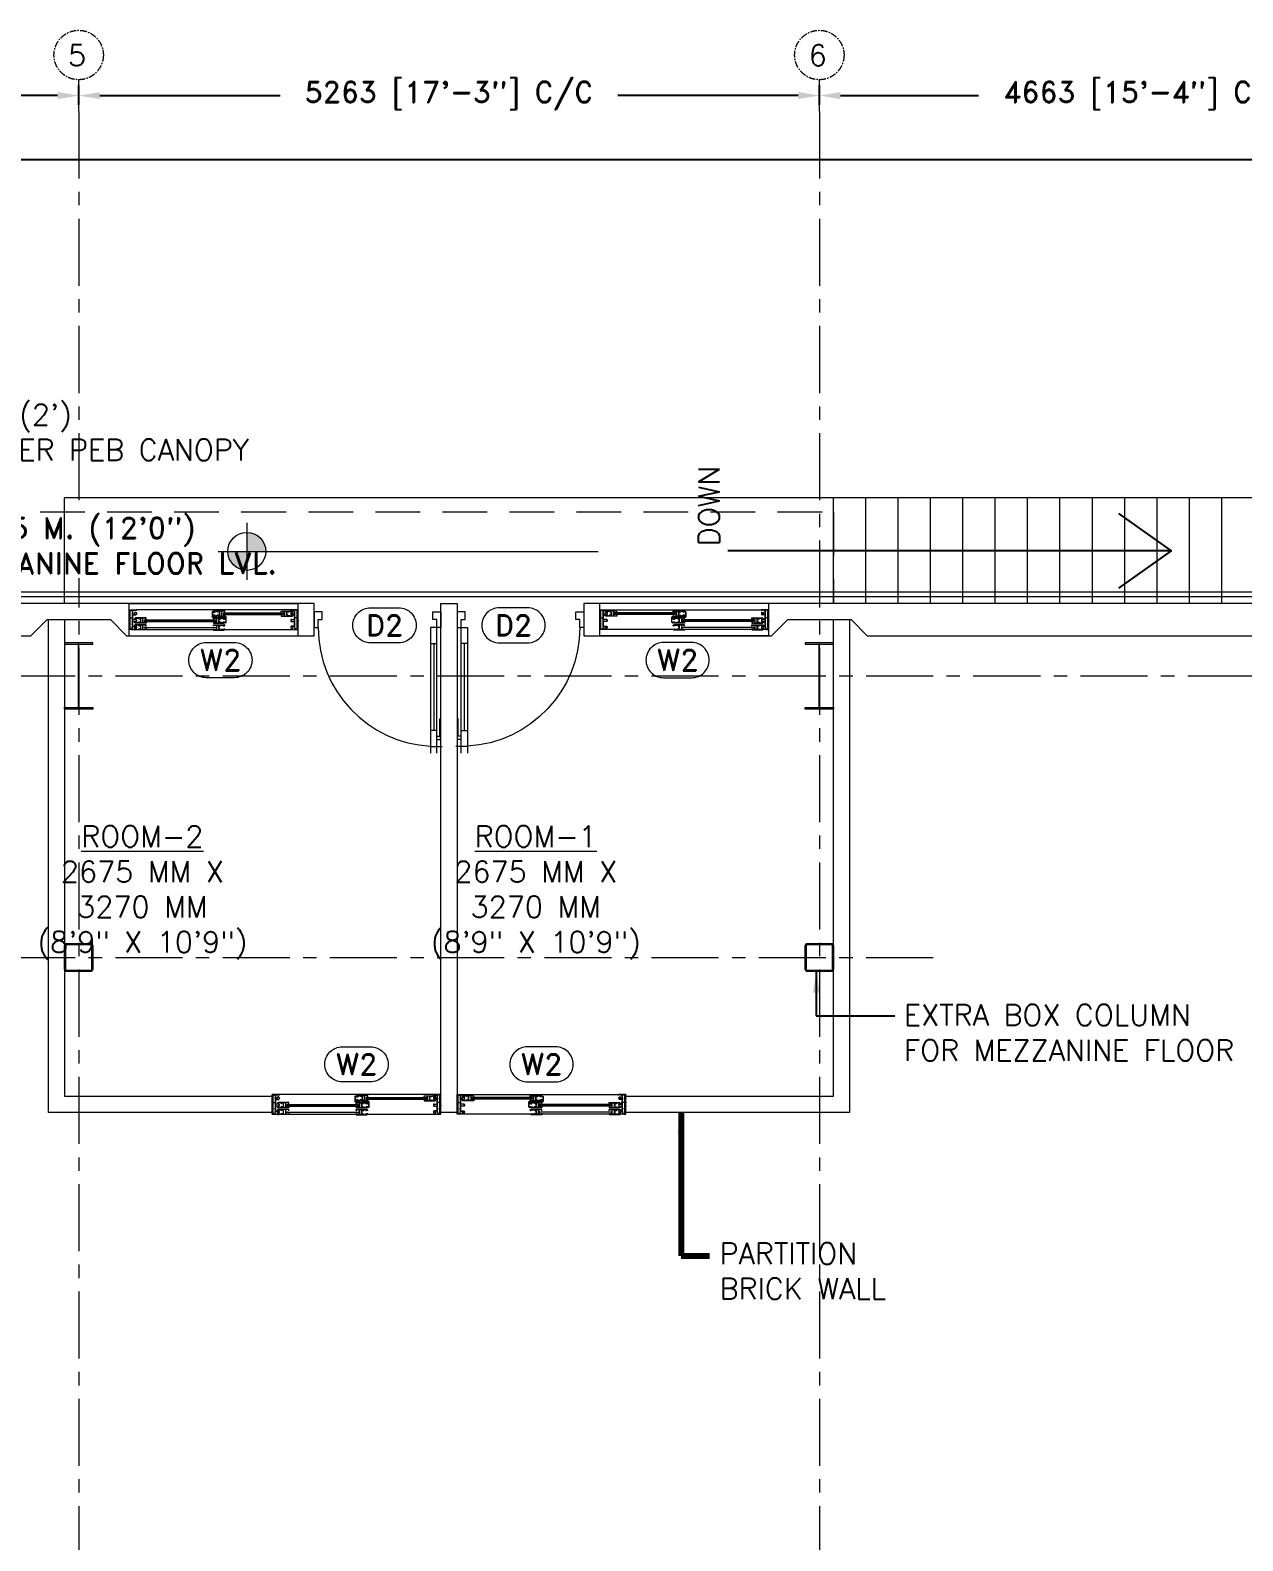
# Model space of a CAD drawing. Header units: millimetres. Extents: x 5227 to 261376, y 53707 to 123566.
# Drawn here: x 115781 to 124398, y 106031 to 116760 of the extents above; entities that cross this region are included whole.
import ezdxf

# ---------------------------------------------------------------- set-up
doc = ezdxf.new("R2010")
doc.units = ezdxf.units.MM
doc.set_wipeout_variables(frame=1)
doc.header["$PDMODE"] = 35
doc.header["$PDSIZE"] = -10
doc.linetypes.add('CENTERX2', pattern=[101.6, 63.5, -12.7, 12.7, -12.7])
doc.linetypes.add('HIDDEN', pattern=[9.525, 6.35, -3.175])
doc.layers.get('0').update_dxf_attribs({"lineweight": 0})
doc.layers.get('Defpoints').update_dxf_attribs({"lineweight": 0})
for name, color, linetype, lineweight in [('NETMANH', 44, 'Continuous', 0), ('PV_ALUMINIUM', 7, 'Continuous', 0), ('PV_DIMENTION_MAIN_ROMAND', 7, 'Continuous', 0), ('PV_DIMENTION_SECOND_ROMANS', 7, 'Continuous', 0), ('PV_EXTRA_LINE', 252, 'Continuous', 0), ('PV_GLASS', 4, 'Continuous', 0), ('PV_GRID MARKING', 252, 'Continuous', 0), ('PV_MARKING_ARROW', 7, 'Continuous', 0), ('PV_MASONRY', 10, 'Continuous', 0), ('PV_STEEL LINE', 7, 'Continuous', 0), ('PV_STEEL_BOX&PIPE_SECTION', 6, 'Continuous', 0), ('PV_STEEL_I SECTION', 5, 'Continuous', 0), ('PV_TEXT_ROMAND', 1, 'Continuous', 0), ('PV_TEXT_ROMANS', 7, 'Continuous', 0)]:
    doc.layers.add(name, color=color, linetype=linetype, lineweight=lineweight)
doc.layers.add('PV_GRID_LINE', color=252, linetype='CENTERX2', lineweight=0, transparency=0.5)
doc.layers.add('PV_HATCH', color=252, linetype='Continuous', lineweight=0, transparency=0.5)
doc.styles.add('PV_ROMAND', font='romand.shx')
doc.styles.add('PV_ROMANS', font='romans.shx')
doc.dimstyles.new('PV_1-75_MM', dxfattribs={"dimscale": 75, "dimtxt": 2, "dimasz": 2, "dimexe": 1, "dimexo": 0.625, "dimtad": 0, "dimdec": 0, "dimdsep": 46, "dimtxsty": 'PV_ROMAND', "dimcen": 2.5, "dimadec": 0, "dimazin": 0, "dimtfac": 1, "dimtdec": 0, "dimtmove": 1, "dimatfit": 2, "dimfxl": 1, "dimfxlon": 1, "dimarcsym": 0})
doc.dimstyles.new('PV_1-75_MM_FOOT', dxfattribs={"dimscale": 75, "dimtxt": 2, "dimasz": 2, "dimexe": 1, "dimexo": 0.625, "dimtad": 0, "dimdec": 0, "dimdsep": 46, "dimtxsty": 'PV_ROMAND', "dimcen": 2.5, "dimadec": 0, "dimazin": 0, "dimtfac": 1, "dimtdec": 0, "dimtmove": 1, "dimatfit": 2, "dimfxl": 1, "dimfxlon": 1, "dimarcsym": 0})

# ---------------------------------------------------------------- blocks, each defined once
blk = doc.blocks.new('*U567')
at = {"color": 7}
blk.add_circle((0, 234), 234, dxfattribs=at)
at = {"layer": 'PV_EXTRA_LINE', "linetype": 'CENTERX2', "ltscale": 10}
blk.add_line((0, -300), (0, -34227), dxfattribs=at)
at = {"layer": 'PV_GRID MARKING', "color": 7, "const_width": 10}
blk.add_lwpolyline([(0, 0), (0, -300)], dxfattribs=at)
at = {"layer": 'PV_TEXT_ROMANS', "color": 7, "style": 'PV_ROMANS'}
blk.add_attdef('1', (-101, 132), '', height=200, dxfattribs=at)
blk = doc.blocks.new('*U568')
at = {"color": 7}
blk.add_circle((0, 234), 234, dxfattribs=at)
at = {"layer": 'PV_EXTRA_LINE', "linetype": 'CENTERX2', "ltscale": 10}
blk.add_line((0, -300), (0, -34227), dxfattribs=at)
at = {"layer": 'PV_GRID MARKING', "color": 7, "const_width": 10}
blk.add_lwpolyline([(0, 0), (0, -300)], dxfattribs=at)
at = {"layer": 'PV_TEXT_ROMANS', "color": 7, "style": 'PV_ROMANS'}
blk.add_attdef('1', (-101, 132), '', height=200, dxfattribs=at)
blk = doc.blocks.new('*U328')
at = {"layer": 'PV_EXTRA_LINE', "linetype": 'CENTERX2', "ltscale": 10}
blk.add_line((0, -300), (0, -46971), dxfattribs=at)
at = {"layer": 'PV_TEXT_ROMANS', "color": 7, "style": 'PV_ROMANS'}
blk.add_attdef('1', (-80, 132), '', height=200, dxfattribs=at)
blk = doc.blocks.new('*D335')
at = {"layer": 'Defpoints', "color": 0, "transparency": 16777216}
for p in [(116126, 116296), (110262, 116184), (116126, 116184)]:
    blk.add_point(p, dxfattribs=at)
at = {"layer": 'PV_DIMENTION_SECOND_ROMANS', "color": 0, "lineweight": -2, "transparency": 16777216}
for p, q in [((110262, 116231), (110262, 116371)), ((116126, 116231), (116126, 116371)), ((110412, 116296), (111994, 116296)), ((115976, 116296), (114394, 116296))]:
    blk.add_line(p, q, dxfattribs=at)
at = {"layer": 'PV_DIMENTION_SECOND_ROMANS', "color": 0, "transparency": 16777216}
for points in [[(110412, 116321), (110412, 116271), (110262, 116296)], [(115976, 116271), (115976, 116321), (116126, 116296)]]:
    blk.add_solid(points, dxfattribs=at)
at = {"layer": 'PV_DIMENTION_SECOND_ROMANS', "color": 0, "transparency": 16777216, "insert": (113194, 116296), "char_height": 150, "attachment_point": 5, "style": 'PV_ROMAND'}
blk.add_mtext('5863 [19\'-3"] C/C', dxfattribs=at)
blk = doc.blocks.new('*D336')
at = {"layer": 'Defpoints', "color": 0, "transparency": 16777216}
for p in [(121389, 116296), (116126, 116184), (121389, 116184)]:
    blk.add_point(p, dxfattribs=at)
at = {"layer": 'PV_DIMENTION_SECOND_ROMANS', "color": 0, "lineweight": -2, "transparency": 16777216}
for p, q in [((116126, 116231), (116126, 116371)), ((121389, 116231), (121389, 116371)), ((116276, 116296), (117557, 116296)), ((121239, 116296), (119958, 116296))]:
    blk.add_line(p, q, dxfattribs=at)
at = {"layer": 'PV_DIMENTION_SECOND_ROMANS', "color": 0, "transparency": 16777216}
for points in [[(116276, 116321), (116276, 116271), (116126, 116296)], [(121239, 116271), (121239, 116321), (121389, 116296)]]:
    blk.add_solid(points, dxfattribs=at)
at = {"layer": 'PV_DIMENTION_SECOND_ROMANS', "color": 0, "transparency": 16777216, "insert": (118757, 116296), "char_height": 150, "attachment_point": 5, "style": 'PV_ROMAND'}
blk.add_mtext('5263 [17\'-3"] C/C', dxfattribs=at)
blk = doc.blocks.new('*D337')
at = {"layer": 'Defpoints', "color": 0, "transparency": 16777216}
for p in [(126052, 116296), (121389, 116184), (126052, 114902)]:
    blk.add_point(p, dxfattribs=at)
at = {"layer": 'PV_DIMENTION_SECOND_ROMANS', "color": 0, "lineweight": -2, "transparency": 16777216}
for p, q in [((121389, 116231), (121389, 116371)), ((126052, 116221), (126052, 116371)), ((121539, 116296), (122520, 116296)), ((125902, 116296), (124921, 116296))]:
    blk.add_line(p, q, dxfattribs=at)
at = {"layer": 'PV_DIMENTION_SECOND_ROMANS', "color": 0, "transparency": 16777216}
for points in [[(121539, 116321), (121539, 116271), (121389, 116296)], [(125902, 116271), (125902, 116321), (126052, 116296)]]:
    blk.add_solid(points, dxfattribs=at)
at = {"layer": 'PV_DIMENTION_SECOND_ROMANS', "color": 0, "transparency": 16777216, "insert": (123721, 116296), "char_height": 150, "attachment_point": 5, "style": 'PV_ROMAND'}
blk.add_mtext('4663 [15\'-4"] C/C', dxfattribs=at)
blk = doc.blocks.new('*D338')
at = {"layer": 'Defpoints', "color": 0, "transparency": 16777216}
for p in [(126412, 115840), (94112, 112689), (126412, 112689)]:
    blk.add_point(p, dxfattribs=at)
at = {"layer": 'PV_DIMENTION_SECOND_ROMANS', "color": 0, "lineweight": -2, "transparency": 16777216}
for p, q in [((94112, 115765), (94112, 115915)), ((126412, 115765), (126412, 115915)), ((94262, 115840), (108073, 115840)), ((126262, 115840), (112452, 115840))]:
    blk.add_line(p, q, dxfattribs=at)
at = {"layer": 'PV_DIMENTION_SECOND_ROMANS', "color": 0, "transparency": 16777216}
for points in [[(94262, 115865), (94262, 115815), (94112, 115840)], [(126262, 115815), (126262, 115865), (126412, 115840)]]:
    blk.add_solid(points, dxfattribs=at)
at = {"layer": 'PV_DIMENTION_SECOND_ROMANS', "color": 0, "transparency": 16777216, "insert": (110262, 115840), "char_height": 150, "attachment_point": 5, "style": 'PV_ROMAND'}
blk.add_mtext("32300 [106'] OUT TO OUT BUILDING", dxfattribs=at)
blk = doc.blocks.new('*U569')
at = {"layer": 'PV_EXTRA_LINE', "linetype": 'CENTERX2', "ltscale": 10}
blk.add_line((0, -300), (0, -40609), dxfattribs=at)
at = {"layer": 'PV_TEXT_ROMANS', "color": 7, "style": 'PV_ROMANS'}
blk.add_attdef('1', (-80, 132), '', height=200, dxfattribs=at)
blk = doc.blocks.new('*U762')
at = {"layer": 'PV_HATCH'}
h = blk.add_hatch(color=252, dxfattribs=at)
h.dxf.hatch_style = 1
h.paths.add_polyline_path([(0, -150), (0, 0), (-150, 0, 0.414214)])
h.paths.add_polyline_path([(0, 150), (0, 0), (150, 0, 0.414214)])
at = {"layer": 'PV_TEXT_ROMAND', "color": 250}
for p, q in [((0, 225), (0, -225)), ((-225, 0), (225, 0)), ((-150, 0), (300, 0)), ((-75, 0), (375, 0)), ((0, 0), (450, 0)), ((75, 0), (525, 0)), ((150, 0), (600, 0)), ((225, 0), (675, 0)), ((300, 0), (750, 0)), ((375, 0), (825, 0)), ((450, 0), (900, 0)), ((525, 0), (975, 0)), ((600, 0), (1050, 0)), ((675, 0), (1125, 0)), ((750, 0), (1200, 0)), ((825, 0), (1275, 0)), ((900, 0), (1350, 0)), ((975, 0), (1425, 0)), ((1050, 0), (1500, 0)), ((1125, 0), (1575, 0)), ((1200, 0), (1650, 0)), ((1275, 0), (1725, 0)), ((1350, 0), (1800, 0)), ((1425, 0), (1875, 0)), ((1500, 0), (1950, 0)), ((1575, 0), (2025, 0)), ((1650, 0), (2100, 0)), ((1725, 0), (2175, 0)), ((1800, 0), (2250, 0)), ((1875, 0), (2325, 0)), ((1950, 0), (2400, 0)), ((2025, 0), (2475, 0)), ((2100, 0), (2550, 0)), ((2175, 0), (2625, 0)), ((2250, 0), (2700, 0)), ((2325, 0), (2775, 0))]:
    blk.add_line(p, q, dxfattribs=at)
at = {"layer": 'PV_TEXT_ROMAND'}
blk.add_circle((0, 0), 150, dxfattribs=at)
blk = doc.blocks.new('G$C46714317')
at = {"layer": 'PV_STEEL_I SECTION'}
for points in [[(100, 235), (-100, 235), (-100, 225), (100, 225)], [(2, 225), (-3, 225), (-3, -225), (2, -225)], [(100, -235), (-100, -235), (-100, -225), (100, -225)]]:
    blk.add_lwpolyline(points, close=True, dxfattribs=at)
blk = doc.blocks.new('SHS 200X8.0TK')
at = {"layer": 'PV_STEEL_BOX&PIPE_SECTION', "linetype": 'ByBlock'}
for points in [[(-84, 100), (84, 100, -0.414214), (100, 84), (100, -84, -0.414214), (84, -100), (-84, -100, -0.414214), (-100, -84), (-100, 84, -0.414214)], [(-84, 92), (84, 92, -0.414214), (92, 84), (92, -84, -0.414214), (84, -92), (-84, -92, -0.414214), (-92, -84), (-92, 84, -0.414214)]]:
    blk.add_lwpolyline(points, format="xyb", close=True, dxfattribs=at)
blk = doc.blocks.new('mb-di800')
blk.add_line((25, 850), (-8.2, 850))
for points in [[(25, 893.3), (25, 850)], [(65, 850), (65, 893.3)], [(25, 806.4), (3.4, 806.4), (3.4, 676.6)], [(25, 784.7), (7.7, 784.7), (7.7, 676.6), (3.4, 676.6)], [(25, 750), (65, 750), (65, 850), (25, 850), (25, 750)], [(25, 763.1), (25, 186.5)], [(65, 200), (65, 776.6)], [(65, 200), (25, 200), (25, 100), (65, 100), (65, 200)]]:
    blk.add_lwpolyline(points)
for points in [[(0, 0), (0, 100), (25, 100), (25, 50), (50, 50), (50, 0)], [(800, 0), (800, 100), (775, 100), (775, 50), (750, 50), (750, 0)]]:
    blk.add_lwpolyline(points, close=True)
at = {"layer": 'NETMANH', "linetype": 'Continuous'}
blk.add_line((45, 200), (45, 750), dxfattribs=at)
blk.add_arc((25, 100), 750, 0, 86.94277, dxfattribs=at)
blk = doc.blocks.new('SECTION NO. 23118')
at = {"layer": 'PV_ALUMINIUM', "color": 250}
for p, q in [((435, 141), (435, 130)), ((437, 141), (437, 134)), ((437, 134), (518, 134)), ((437, 132), (446, 132)), ((437, 132), (437, 130)), ((437, 130), (438, 130)), ((437, 128), (438, 128)), ((438, 128), (438, 128)), ((440, 129), (440, 129)), ((440, 128), (440, 128)), ((442, 175), (442, 169)), ((444, 175), (444, 169)), ((444, 150), (453, 150)), ((444, 149), (453, 149)), ((446, 132), (446, 127)), ((446, 127), (448, 127)), ((447, 132), (467, 132)), ((447, 132), (447, 129)), ((447, 129), (448, 129)), ((456, 164), (448, 165)), ((456, 162), (448, 164)), ((453, 150), (453, 151)), ((456, 153), (455, 153)), ((455, 150), (455, 151)), ((455, 151), (455, 151)), ((455, 151), (468, 151)), ((456, 164), (456, 175)), ((456, 153), (456, 162)), ((458, 153), (458, 175)), ((458, 153), (460, 153)), ((460, 153), (491, 153)), ((467, 132), (467, 129)), ((467, 129), (467, 129)), ((467, 127), (470, 127)), ((468, 151), (468, 150)), ((469, 132), (497, 132)), ((469, 132), (469, 129)), ((469, 129), (470, 129)), ((470, 151), (474, 151)), ((470, 151), (470, 150)), ((474, 151), (474, 148)), ((475, 151), (518, 151)), ((475, 151), (475, 148)), ((491, 175), (491, 153)), ((493, 174), (493, 153)), ((493, 153), (506, 153)), ((493, 153), (493, 153)), ((497, 129), (495, 129)), ((499, 127), (495, 127)), ((497, 132), (497, 129)), ((499, 132), (518, 132)), ((499, 132), (499, 129)), ((499, 129), (499, 129)), ((506, 174), (506, 153)), ((507, 175), (507, 153)), ((507, 153), (540, 153)), ((518, 129), (517, 129)), ((517, 127), (521, 127)), ((518, 134), (518, 151)), ((518, 132), (518, 129)), ((519, 151), (543, 151)), ((519, 134), (519, 151)), ((519, 134), (573, 134)), ((520, 132), (547, 132)), ((520, 132), (520, 129)), ((520, 129), (521, 129)), ((540, 153), (540, 175)), ((542, 164), (542, 175)), ((542, 164), (551, 165)), ((542, 162), (551, 164)), ((542, 153), (542, 162)), ((542, 153), (570, 153)), ((543, 151), (543, 148)), ((545, 151), (548, 151)), ((545, 151), (545, 148)), ((547, 129), (546, 129)), ((546, 127), (550, 127)), ((547, 132), (547, 129)), ((548, 151), (548, 150)), ((549, 132), (573, 132)), ((549, 132), (549, 129)), ((549, 129), (550, 129)), ((550, 151), (566, 151)), ((550, 151), (550, 150)), ((555, 175), (555, 169)), ((557, 175), (557, 169)), ((566, 151), (566, 150)), ((568, 151), (568, 150)), ((570, 129), (569, 129)), ((569, 129), (569, 128)), ((570, 180), (573, 180)), ((570, 180), (570, 178)), ((570, 162), (570, 162)), ((570, 129), (570, 129)), ((572, 127), (570, 127)), ((571, 177), (572, 178)), ((573, 162), (571, 162)), ((573, 160), (571, 160)), ((573, 130), (571, 130)), ((573, 128), (572, 128)), ((572, 128), (572, 127)), ((573, 162), (573, 177)), ((573, 156), (573, 160)), ((573, 134), (573, 153)), ((573, 132), (573, 130)), ((575, 130), (575, 178))]:
    blk.add_line(p, q, dxfattribs=at)
for centre, radius, start, end in [((445, 141), 9.51, 97.3136, 182.5294), ((437, 130), 1.85, 180, 270), ((445, 141), 7.66, 98.1506, 182.8184), ((438, 128), 1.85, 0, 90), ((439, 128), 0.925, 180, 0), ((450, 169), 10.4, 88.6022, 136.0113), ((444, 175), 1.85, 136.0113, 180), ((444, 169), 1.85, 180, 206.093), ((449, 171), 7.82, 206.093, 260.487), ((450, 169), 8.57, 88.6022, 136.0113), ((449, 171), 5.97, 206.093, 260.528), ((448, 128), 0.925, 270, 90), ((450, 169), 10.4, 43.9887, 91.3978), ((450, 169), 8.57, 43.9887, 91.3978), ((455, 151), 1.85, 90, 180), ((453, 150), 1.85, 270, 0), ((456, 175), 1.85, 0, 43.9887), ((467, 128), 0.925, 90, 270), ((469, 150), 0.925, 180, 0), ((470, 128), 0.925, 270, 90), ((474, 148), 0.925, 180, 0), ((499, 169), 10.4, 88.6022, 136.0113), ((493, 175), 1.85, 136.0113, 180), ((499, 169), 8.57, 88.6022, 129.961), ((495, 174), 1.85, 129.961, 180), ((495, 128), 0.925, 90, 270), ((499, 169), 10.4, 43.9887, 91.3978), ((499, 169), 8.57, 50.039, 91.3978), ((499, 128), 0.925, 270, 90), ((504, 174), 1.85, 0, 50.039), ((506, 175), 1.85, 0, 43.9887), ((517, 128), 0.925, 90, 270), ((521, 128), 0.925, 270, 90), ((542, 175), 1.85, 136.0113, 180), ((548, 169), 10.4, 88.6022, 136.0113), ((548, 169), 8.57, 88.6022, 136.0113), ((544, 148), 0.925, 180, 0), ((546, 128), 0.925, 90, 270), ((549, 169), 10.4, 43.9887, 91.3978), ((549, 150), 0.925, 180, 0), ((549, 169), 8.57, 43.9887, 91.3978), ((550, 128), 0.925, 270, 90), ((550, 171), 5.97, 279.472, 333.907), ((550, 171), 7.82, 279.513, 333.907), ((555, 175), 1.85, 0, 43.9887), ((555, 169), 1.85, 333.907, 0), ((567, 150), 0.925, 180, 0), ((567, 161), 10, 276.4519, 311.9627), ((570, 128), 0.925, 180, 270), ((571, 178), 0.925, 180, 315), ((571, 162), 0.925, 0, 180), ((571, 162), 1.85, 180, 270), ((567, 161), 8.15, 290.8382, 325.1211), ((571, 129), 0.925, 90, 180), ((573, 177), 0.925, 0, 135), ((573, 178), 1.85, 0, 90), ((573, 130), 1.85, 270, 0)]:
    blk.add_arc(centre, radius, start, end, dxfattribs=at)
blk = doc.blocks.new('SECTION NO. 23121')
at = {"layer": 'PV_ALUMINIUM', "color": 250}
for p, q in [((651, 141), (651, 139)), ((652, 142), (653, 145)), ((653, 141), (654, 144)), ((653, 141), (653, 139)), ((653, 139), (654, 139)), ((653, 138), (654, 138)), ((656, 147), (691, 147)), ((656, 145), (682, 145)), ((656, 136), (656, 134)), ((656, 130), (656, 127)), ((657, 136), (657, 134)), ((657, 136), (657, 136)), ((657, 130), (657, 127)), ((678, 136), (678, 134)), ((678, 136), (678, 136)), ((678, 130), (678, 127)), ((679, 136), (679, 134)), ((679, 130), (679, 127)), ((682, 139), (681, 139)), ((682, 138), (681, 138)), ((682, 145), (682, 139)), ((684, 145), (691, 145)), ((684, 145), (684, 139)), ((687, 115), (687, 112)), ((687, 112), (687, 112)), ((687, 112), (689, 112)), ((689, 116), (691, 116)), ((689, 115), (694, 115)), ((689, 115), (689, 113)), ((689, 113), (689, 113)), ((689, 113), (689, 113)), ((692, 136), (692, 117)), ((695, 139), (693, 144)), ((695, 137), (693, 137)), ((695, 136), (693, 136)), ((693, 136), (693, 128)), ((693, 128), (693, 128)), ((693, 128), (695, 128)), ((693, 127), (695, 127)), ((693, 127), (693, 117)), ((694, 113), (693, 113)), ((695, 112), (693, 112)), ((696, 139), (694, 145)), ((694, 116), (696, 116)), ((694, 115), (694, 113)), ((695, 139), (695, 137)), ((695, 135), (695, 136)), ((695, 128), (695, 129)), ((696, 114), (695, 114)), ((695, 112), (695, 95)), ((696, 139), (696, 135)), ((696, 128), (696, 129)), ((696, 116), (696, 116)), ((696, 116), (696, 115)), ((696, 114), (696, 95))]:
    blk.add_line(p, q, dxfattribs=at)
for centre, radius, start, end in [((653, 141), 1.5, 160, 180), ((653, 139), 1.5, 180, 270), ((656, 144), 3, 90, 160), ((656, 144), 1.5, 90, 160), ((654, 136), 3, 0, 90), ((654, 136), 1.5, 0, 90), ((659, 132), 3.88, 142.8823, 217.1177), ((659, 132), 2.38, 132.0281, 227.9719), ((656, 127), 0.75, 180, 0), ((681, 136), 3, 90, 180), ((676, 132), 2.38, 312.0281, 47.9719), ((679, 127), 0.75, 180, 0), ((681, 136), 1.5, 90, 180), ((676, 132), 3.88, 322.8823, 37.1177), ((682, 139), 1.5, 270, 0), ((689, 115), 1.5, 90, 180), ((689, 112), 0.58, 270, 90), ((691, 144), 3, 20, 90), ((691, 144), 1.5, 20, 90), ((691, 117), 0.75, 270, 0), ((693, 136), 1.5, 90, 180), ((694, 117), 0.75, 180, 270), ((693, 112), 0.58, 90, 270), ((696, 135), 0.75, 180, 0), ((696, 129), 0.75, 0, 180), ((695, 128), 1.5, 270, 0), ((696, 114), 1.16, 82.6385, 177.9996), ((696, 95), 0.75, 180, 0)]:
    blk.add_arc(centre, radius, start, end, dxfattribs=at)
blk = doc.blocks.new('SECTION NO. 23126')
at = {"layer": 'PV_ALUMINIUM', "color": 250}
for p, q in [((803, 131), (803, 141)), ((803, 141), (878, 141)), ((804, 131), (803, 131)), ((803, 114), (803, 104)), ((804, 114), (803, 114)), ((804, 131), (804, 140)), ((804, 140), (825, 140)), ((804, 114), (804, 106)), ((825, 140), (825, 140)), ((825, 140), (825, 106)), ((826, 140), (826, 106)), ((826, 140), (836, 140)), ((836, 140), (836, 137)), ((836, 137), (837, 137)), ((836, 106), (836, 108)), ((836, 108), (837, 108)), ((837, 140), (837, 137)), ((837, 140), (845, 140)), ((837, 106), (837, 108)), ((845, 134), (841, 134)), ((841, 134), (841, 111)), ((845, 111), (841, 111)), ((846, 133), (843, 133)), ((843, 113), (843, 133)), ((846, 113), (843, 113)), ((843, 113), (843, 113)), ((845, 140), (845, 134)), ((845, 106), (845, 111)), ((846, 133), (846, 130)), ((847, 130), (846, 130)), ((846, 113), (846, 116)), ((847, 116), (846, 116)), ((847, 139), (847, 130)), ((847, 139), (850, 139)), ((847, 106), (847, 116)), ((850, 139), (850, 140)), ((850, 140), (855, 140)), ((850, 139), (850, 139)), ((855, 140), (855, 137)), ((855, 137), (855, 137)), ((855, 135), (857, 135)), ((855, 111), (857, 111)), ((855, 106), (855, 109)), ((855, 109), (855, 109)), ((857, 139), (858, 140)), ((857, 139), (857, 137)), ((857, 137), (857, 137)), ((857, 107), (857, 109)), ((857, 109), (857, 109)), ((858, 140), (863, 140)), ((866, 140), (870, 140)), ((870, 140), (872, 138)), ((870, 106), (872, 108)), ((872, 138), (872, 136)), ((872, 136), (872, 136)), ((872, 135), (875, 135)), ((872, 111), (875, 111)), ((872, 108), (872, 109)), ((872, 109), (872, 109)), ((874, 137), (874, 136)), ((874, 137), (877, 137)), ((874, 136), (875, 136)), ((874, 108), (874, 109)), ((874, 109), (875, 109)), ((874, 108), (877, 108)), ((877, 137), (877, 139)), ((877, 139), (879, 139)), ((877, 108), (877, 107)), ((879, 139), (879, 138)), ((879, 107), (879, 108)), ((880, 137), (882, 137)), ((880, 108), (882, 108)), ((882, 136), (881, 136)), ((884, 135), (881, 135)), ((884, 111), (881, 111)), ((882, 110), (881, 110)), ((882, 137), (882, 136)), ((882, 108), (882, 110)), ((803, 104), (878, 104)), ((804, 106), (825, 106)), ((825, 106), (825, 106)), ((826, 106), (836, 106)), ((837, 106), (845, 106)), ((847, 106), (850, 106)), ((850, 106), (850, 106)), ((850, 106), (850, 106)), ((850, 106), (855, 106)), ((857, 107), (858, 106)), ((858, 106), (863, 106)), ((866, 106), (870, 106)), ((877, 107), (879, 107))]:
    blk.add_line(p, q, dxfattribs=at)
for centre, radius, start, end in [((855, 136), 0.8, 90, 270), ((855, 110), 0.8, 90, 270), ((857, 136), 0.8, 270, 90), ((857, 110), 0.8, 270, 90), ((864, 140), 1.6, 210.5008, 331.5533), ((872, 135), 0.8, 90, 270), ((872, 110), 0.8, 90, 270), ((875, 135), 0.8, 270, 90), ((875, 110), 0.8, 270, 90), ((876, 129), 12.7, 47.0761, 81.7381), ((876, 117), 12.7, 278.2619, 312.9239), ((880, 138), 0.8, 180, 270), ((880, 108), 0.8, 90, 180), ((881, 135), 0.8, 90, 270), ((881, 110), 0.8, 90, 270), ((883, 137), 2.31, 287.5658, 35.8595), ((883, 109), 2.31, 324.1405, 72.4342), ((864, 105), 1.6, 28.4467, 149.4992)]:
    blk.add_arc(centre, radius, start, end, dxfattribs=at)
blk = doc.blocks.new('G$C2D05BB75')
blk.add_wipeout([(-600, 230), (600, 230), (600, 0), (-600, 0)])
at = {"layer": 'PV_EXTRA_LINE', "color": 254}
for p, q in [((549, 185), (-549, 185)), ((-586, 45), (600, 45))]:
    blk.add_line(p, q, dxfattribs=at)
at = {"layer": 'PV_GLASS', "color": 112, "true_color": 0x00b359}
for p, q in [((-494, 114), (17, 114)), ((-494, 114), (-494, 102)), ((-494, 108), (17, 108)), ((17, 114), (17, 102)), ((67, 164), (499, 164)), ((67, 164), (67, 152)), ((67, 158), (499, 158)), ((67, 152), (499, 152)), ((499, 164), (499, 152)), ((-494, 102), (17, 102))]:
    blk.add_line(p, q, dxfattribs=at)
at = {"layer": 'PV_GLASS', "color": 252}
for p, q in [((-494, 65), (-494, 53)), ((-494, 60), (17, 60)), ((-494, 59), (17, 59)), ((17, 65), (17, 53))]:
    blk.add_line(p, q, dxfattribs=at)
at = {"layer": 'PV_MASONRY', "color": 252}
for p, q in [((-600, 230), (600, 230)), ((-600, 0), (600, 0))]:
    blk.add_line(p, q, dxfattribs=at)
at = {"layer": 'PV_MASONRY'}
for p, q in [((-600, 0), (-600, 230)), ((600, 0), (600, 230))]:
    blk.add_line(p, q, dxfattribs=at)
at = {"layer": 'PV_ALUMINIUM', "color": 6, "xscale": -1}
for name, p, rotation in [('SECTION NO. 23118', (-727, -390), 270), ('SECTION NO. 23121', (136, 826), 89.99999999999972), ('SECTION NO. 23121', (-57, -559), 269.9999999999999)]:
    blk.add_blockref(name, p, dxfattribs=dict(at, rotation=rotation))
at = {"layer": 'PV_ALUMINIUM', "color": 6}
for name, p, rotation in [('SECTION NO. 23126', (323, 232), 180), ('SECTION NO. 23126', (883, 281), 180), ('SECTION NO. 23118', (727, -390), 89.99999999999999), ('SECTION NO. 23126', (323, 183), 180)]:
    blk.add_blockref(name, p, dxfattribs=dict(at, rotation=rotation))
for p in [(-805, -14), (-323, 35), (-805, -63)]:
    blk.add_blockref('SECTION NO. 23126', p, dxfattribs=at)
blk = doc.blocks.new('G$CA45B220F')
blk.add_wipeout([(-600, 70), (600, 70), (600, -70), (-600, -70)])
at = {"layer": 'PV_EXTRA_LINE', "color": 254}
for p, q in [((600, 70), (-600, 70)), ((-600, -70), (600, -70))]:
    blk.add_line(p, q, dxfattribs=at)
at = {"layer": 'PV_GLASS', "color": 112, "true_color": 0x00b359}
for p, q in [((67, 49), (499, 49)), ((67, 49), (67, 37)), ((67, 43), (499, 43)), ((67, 37), (499, 37)), ((499, 49), (499, 37)), ((-494, -1), (17, -1)), ((-494, -1), (-494, -13)), ((-494, -7), (17, -7)), ((-494, -13), (17, -13)), ((17, -1), (17, -13))]:
    blk.add_line(p, q, dxfattribs=at)
at = {"layer": 'PV_GLASS', "color": 252}
for p, q in [((-494, -50), (-494, -62)), ((-494, -55), (17, -55)), ((-494, -56), (17, -56)), ((17, -50), (17, -62))]:
    blk.add_line(p, q, dxfattribs=at)
at = {"layer": 'PV_MASONRY'}
for p, q in [((-600, -70), (-600, 70)), ((600, -70), (600, 70))]:
    blk.add_line(p, q, dxfattribs=at)
at = {"layer": 'PV_ALUMINIUM', "color": 6, "xscale": -1}
for name, p, rotation in [('SECTION NO. 23118', (-727, -505), 270), ('SECTION NO. 23121', (136, 711), 89.9999999999997), ('SECTION NO. 23121', (-57, -674), 269.9999999999999)]:
    blk.add_blockref(name, p, dxfattribs=dict(at, rotation=rotation))
at = {"layer": 'PV_ALUMINIUM', "color": 6}
for name, p, rotation in [('SECTION NO. 23126', (323, 117), 180), ('SECTION NO. 23126', (883, 166), 180), ('SECTION NO. 23118', (727, -505), 89.99999999999999), ('SECTION NO. 23126', (323, 68), 180)]:
    blk.add_blockref(name, p, dxfattribs=dict(at, rotation=rotation))
for p in [(-805, -129), (-323, -80), (-805, -178)]:
    blk.add_blockref('SECTION NO. 23126', p, dxfattribs=at)

msp = doc.modelspace()

# ---------------------------------------------------------------- linework, layer by layer
for p, q in [((123559, 113438.5), (116025.7, 113438.5)), ((121489, 112688.5), (121489, 113438.5)), ((121719, 112688.5), (121719, 113438.5)), ((121949, 112688.5), (121949, 113438.5)), ((122179, 112688.5), (122179, 113438.5)), ((122409, 112688.5), (122409, 113438.5)), ((122639, 112688.5), (122639, 113438.5)), ((122869, 112688.5), (122869, 113438.5)), ((123099, 112938.5), (123099, 113438.5)), ((123329, 112688.5), (123329, 113438.5)), ((124709, 113438.5), (123559, 113438.5)), ((123559, 112688.5), (123559, 113438.5)), ((123789, 112688.5), (123789, 113438.5)), ((123099, 112688.5), (123099, 112938.5))]:
    msp.add_line(p, q)
at = {"layer": 'PV_DIMENTION_SECOND_ROMANS'}
msp.add_lwpolyline([(126495.3, 90855.5), (94029.3, 90855.5), (94029.3, 112771.5), (126495.3, 112771.5)], close=True, dxfattribs=at)
at = {"layer": 'PV_STEEL LINE'}
for p, q in [((124019, 112688.5), (124019, 113438.5)), ((124249, 112688.5), (124249, 113438.5))]:
    msp.add_line(p, q, dxfattribs=at)

# ---------------------------------------------------------------- block references
at = {"layer": 'PV_DIMENTION_SECOND_ROMANS'}
for p in [(116125.7, 112173.5), (121389, 112173.5)]:
    msp.add_blockref('G$C46714317', p, dxfattribs=at)
at = {"layer": 'PV_GRID_LINE', "linetype": 'ByBlock', "lineweight": 0, "xscale": 0.75, "yscale": 0.75, "zscale": 0.75}
for name, p, values in [('*U567', (116125.7, 116408.6), {'1': '5'}), ('*U568', (121389, 116408.6), {'1': '6'})]:
    msp.add_blockref(name, p, dxfattribs=at).add_auto_attribs(values)
at = {"layer": 'PV_GRID_LINE', "linetype": 'ByBlock', "lineweight": 0, "xscale": -0.75, "yscale": 0.75, "zscale": 0.75}
for name, p, rotation in [('*U328', (91778.2, 112173.5), 89.99999999951415), ('*U569', (91778.2, 110173.5), 89.99999999951409)]:
    msp.add_blockref(name, p, dxfattribs=dict(at, rotation=rotation))
at = {"layer": 'PV_STEEL_BOX&PIPE_SECTION', "linetype": 'ByBlock'}
for p in [(116125.7, 110173.5), (121389, 110173.5)]:
    msp.add_blockref('SHS 200X8.0TK', p, dxfattribs=at)

# ---------------------------------------------------------------- texts
at = {"layer": 'PV_TEXT_ROMANS', "char_height": 150, "style": 'PV_ROMANS'}
for s, insert, attachment_point in [("\\pxr0.05385,ql;600 MM (2') \\PCANTILEVER PEB CANOPY", (114803.5, 114104.7), 1), ('\\pxr0.05385,qc;{\\LROOM-2\\P}2675 MM X \\P3270 MM\\P(8\'9" X 10\'9")', (117332.1, 111108.7), 3), ('\\pxr0.05385,qc;{\\LROOM-1\\P}2675 MM X \\P3270 MM\\P(8\'9" X 10\'9")', (120127.4, 111108.7), 3), ('\\pxr0.05385,ql;EXTRA BOX COLUMN \\PFOR MEZZANINE FLOOR', (121990.2, 109839.9), 1), ('\\pxr0.05385,ql;PARTITION \\PBRICK WALL', (120679.8, 108146), 1)]:
    msp.add_mtext(s, dxfattribs=dict(at, insert=insert, attachment_point=attachment_point))
at = {"layer": 'PV_TEXT_ROMANS', "insert": (120529.4, 113096.2), "char_height": 150, "attachment_point": 1, "rotation": 90, "style": 'PV_ROMANS'}
msp.add_mtext('\\pxr0.05385,qc;DOWN', dxfattribs=at)

# ---------------------------------------------------------------- dimensions: what is measured, and where the dimension line sits
at = {"layer": 'PV_DIMENTION_SECOND_ROMANS'}
for base, p1, p2, text, picture, middle in [((116125.7, 116296.2), (110262.3, 116183.7), (116125.7, 116183.7), '<> C/C', '*D335', (113194, 116296.2)), ((121389, 116296.2), (116125.7, 116183.7), (121389, 116183.7), '<> C/C', '*D336', (118757.3, 116296.2)), ((126052.3, 116296.2), (121389, 116183.7), (126052.3, 114901.9), '<> C/C', '*D337', (123720.7, 116296.2)), ((126412.3, 115839.7), (94112.3, 112688.5), (126412.3, 112688.5), '<> OUT TO OUT BUILDING', '*D338', (110262.3, 115839.7))]:
    dim = msp.add_linear_dim(base=base, p1=p1, p2=p2, text=text, dimstyle='PV_1-75_MM_FOOT', override={"dimtxsty": 'PV_ROMAND'}, dxfattribs=at)
    dim.commit()
    dim.dimension.update_dxf_attribs({"geometry": picture, "text_midpoint": middle})

# ---------------------------------------------------------------- leaders
at = {"layer": 'PV_DIMENTION_MAIN_ROMAND'}
msp.add_leader([(121367.4, 110073.5), (121367.4, 109758.8), (121924.7, 109758.8)], dimstyle='PV_1-75_MM', override={"dimgap": 0.625, "dimtad": 0}, dxfattribs=at)
at = {"layer": 'PV_MARKING_ARROW'}
for points, override in [([(123889.7, 113063.5), (120737.7, 113063.5)], {"dimasz": 5, "dimgap": 0.625, "dimtad": 0, "dimldrblk": 'Open90'}), ([(120406.1, 109073.5), (120406.1, 108053.9), (120607.8, 108053.9)], {"dimscale": 75, "dimtxt": 2, "dimasz": 2, "dimgap": 0.625, "dimtad": 0, "dimtxsty": 'PV_ROMAND', "dimclrd": 0, "dimlwd": 65534})]:
    msp.add_leader(points, dimstyle='PV_1-75_MM', override=override, dxfattribs=at)

# ---------------------------------------------------------------- next in the draw order: texts
at = {"layer": 'PV_TEXT_ROMAND', "insert": (117544.4, 113298.9), "char_height": 150, "attachment_point": 3, "style": 'PV_ROMAND', "bg_fill": 3, "box_fill_scale": 1.2, "bg_fill_color": 1, "bg_fill_transparency": 0}
msp.add_mtext('\\pxr0.05385,ql;+3.65 M. (12\'0") \\PMEZZANINE FLOOR LVL.', dxfattribs=at)
at = {"layer": 'PV_TEXT_ROMAND', "color": 32, "linetype": 'Continuous', "true_color": 0xd66b00, "char_height": 150, "attachment_point": 5, "style": 'PV_ROMAND', "bg_fill": 3, "box_fill_scale": 1.2, "bg_fill_color": 1, "bg_fill_transparency": 0}
for insert in [(118299.2, 112533.4), (119215.5, 112533.4)]:
    msp.add_mtext('D2', dxfattribs=dict(at, insert=insert))
at = {"layer": 'PV_TEXT_ROMAND', "color": 122, "linetype": 'Continuous', "true_color": 0x28c18d, "char_height": 150, "attachment_point": 5, "style": 'PV_ROMAND', "bg_fill": 3, "box_fill_scale": 1.2, "bg_fill_color": 1, "bg_fill_transparency": 0}
for insert in [(117132.8, 112286), (120381.9, 112286), (118099.8, 109414.9), (119414.8, 109414.9)]:
    msp.add_mtext('W2', dxfattribs=dict(at, insert=insert))

# ---------------------------------------------------------------- next in the draw order: linework, layer by layer
msp.add_line((116025.7, 112688.5), (116025.7, 113438.5))
at = {"layer": 'PV_DIMENTION_MAIN_ROMAND'}
msp.add_lwpolyline([(94062.3, 112738.5), (126462.3, 112738.5), (126462.3, 90888.5), (94062.3, 90888.5)], close=True, dxfattribs=at)
at = {"layer": 'PV_STEEL LINE', "color": 252, "linetype": 'HIDDEN', "ltscale": 50}
msp.add_lwpolyline([(104899, 112688.5), (104899, 113338.5), (121489, 113338.5), (121489, 112688.5)], dxfattribs=at)
at = {"layer": 'PV_TEXT_ROMAND', "color": 32, "linetype": 'Continuous', "true_color": 0xd66b00}
for points in [[(118199.2, 112658.4), (118399.2, 112658.4, -0.4142136), (118524.2, 112533.4), (118524.2, 112533.4, -0.4142136), (118399.2, 112408.4), (118199.2, 112408.4, -0.4142136), (118074.2, 112533.4), (118074.2, 112533.4, -0.4142136)], [(119315.5, 112658.4), (119115.5, 112658.4, 0.4142136), (118990.5, 112533.4), (118990.5, 112533.4, 0.4142136), (119115.5, 112408.4), (119315.5, 112408.4, 0.4142136), (119440.5, 112533.4), (119440.5, 112533.4, 0.4142136)]]:
    msp.add_lwpolyline(points, format="xyb", close=True, dxfattribs=at)
at = {"layer": 'PV_TEXT_ROMAND', "color": 122, "linetype": 'Continuous', "true_color": 0x28c18d}
for points in [[(117232.8, 112161), (117032.8, 112161, -0.4142136), (116907.8, 112286), (116907.8, 112286, -0.4142136), (117032.8, 112411), (117232.8, 112411, -0.4142136), (117357.8, 112286), (117357.8, 112286, -0.4142136)], [(120281.9, 112161), (120481.9, 112161, 0.4142136), (120606.9, 112286), (120606.9, 112286, 0.4142136), (120481.9, 112411), (120281.9, 112411, 0.4142136), (120156.9, 112286), (120156.9, 112286, 0.4142136)], [(118199.8, 109289.9), (117999.8, 109289.9, -0.4142136), (117874.8, 109414.9), (117874.8, 109414.9, -0.4142136), (117999.8, 109539.9), (118199.8, 109539.9, -0.4142136), (118324.8, 109414.9), (118324.8, 109414.9, -0.4142136)], [(119314.8, 109289.9), (119514.8, 109289.9, 0.4142136), (119639.8, 109414.9), (119639.8, 109414.9, 0.4142136), (119514.8, 109539.9), (119314.8, 109539.9, 0.4142136), (119189.8, 109414.9), (119189.8, 109414.9, 0.4142136)]]:
    msp.add_lwpolyline(points, format="xyb", close=True, dxfattribs=at)

# ---------------------------------------------------------------- next in the draw order: block references
at = {"yscale": 1.125, "zscale": 1.125, "rotation": 180}
for p, xscale in [((118699.8, 112629.8), 1.125), ((118814.8, 112629.8), -1.125)]:
    msp.add_blockref('mb-di800', p, dxfattribs=dict(at, xscale=xscale))
at = {"layer": 'PV_DIMENTION_SECOND_ROMANS', "xscale": 0.8999999999999999, "yscale": 0.8999999999999999, "zscale": 0.8999999999999999}
msp.add_blockref('*U762', (117320.2, 113058.7), dxfattribs=at)

# ---------------------------------------------------------------- next in the draw order: block references
at = {"layer": 'PV_DIMENTION_SECOND_ROMANS', "xscale": -1}
msp.add_blockref('G$C2D05BB75', (120429.8, 112458.5), dxfattribs=at)

# ---------------------------------------------------------------- next in the draw order: linework, layer by layer
at = {"layer": 'PV_MASONRY'}
msp.add_lwpolyline([(118814.8, 112688.5), (118814.8, 109188.5), (121489, 109188.5), (121489, 112573.5), (121604, 112573.5), (121604, 109073.5), (115910.7, 109073.5), (115910.7, 112573.5), (116025.7, 112573.5), (116025.7, 109188.5), (118699.8, 109188.5), (118699.8, 112688.5)], close=True, dxfattribs=at)

# ---------------------------------------------------------------- next in the draw order: block references
msp.add_blockref('G$CA45B220F', (118099.8, 109131))
at = {"xscale": -1}
msp.add_blockref('G$CA45B220F', (119414.8, 109131), dxfattribs=at)
at = {"layer": 'PV_DIMENTION_SECOND_ROMANS'}
msp.add_blockref('G$C2D05BB75', (117084.8, 112458.5), dxfattribs=at)

# ---------------------------------------------------------------- next in the draw order: linework, layer by layer
at = {"layer": 'PV_MASONRY'}
msp.add_lwpolyline([(115785.7, 112458.5), (115900.7, 112573.5), (116350.7, 112573.5), (116465.7, 112458.5), (117799.8, 112458.5), (117799.8, 112688.5), (115494, 112688.5), (115494, 112458.5)], close=True, dxfattribs=at)
msp.add_lwpolyline([(126412.3, 90938.5), (126412.3, 112688.5), (119714.8, 112688.5), (119714.8, 112458.5), (121049, 112458.5), (121164, 112573.5), (121614, 112573.5), (121729, 112458.5), (125697.3, 112458.5), (125812.3, 112573.5), (126297.3, 112573.5), (126297.3, 111788.5), (126182.3, 111673.5), (126182.3, 105653.5)], dxfattribs=at)

doc.saveas('drawing.dxf')
